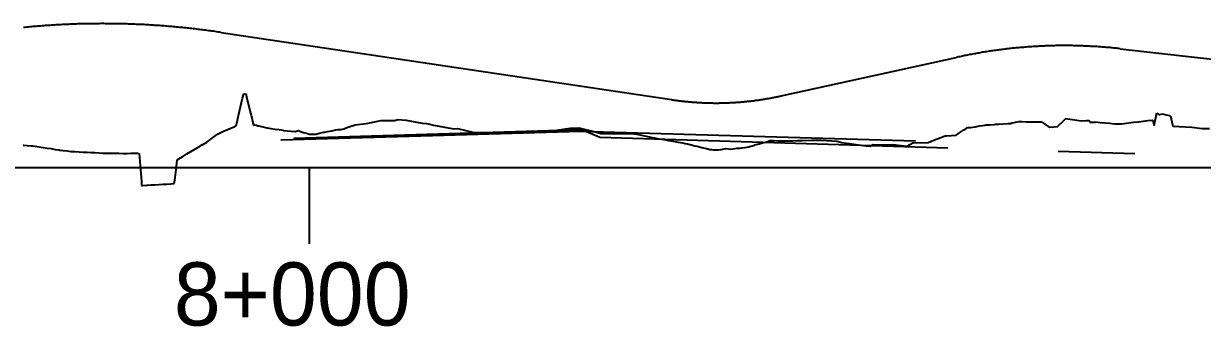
# Model space of a CAD drawing. Extents: x 769 to 8876, y 783 to 1837.
# Drawn here: x 5633 to 6820, y 786 to 1091 of the extents above; entities that cross this region are included whole.
import ezdxf

# ---------------------------------------------------------------- set-up
doc = ezdxf.new("R2010")
doc.units = 0
for name, color, linetype in [('NIWELETA', 1, 'CONTINUOUS'), ('POMOC', 6, 'CONTINUOUS'), ('ROW_L', 1, 'CONTINUOUS'), ('ROW_P', 4, 'CONTINUOUS'), ('TEREN', 3, 'CONTINUOUS')]:
    doc.layers.add(name, color=color, linetype=linetype)

msp = doc.modelspace()

# ---------------------------------------------------------------- linework, layer by layer
at = {"layer": 'NIWELETA'}
for p, q in [((5831.7, 1081.8), (6285.5, 1014.2)), ((6737.4, 1065.4), (6920.9, 1044.9)), ((6395.9, 1018), (6572, 1056.6))]:
    msp.add_line(p, q, dxfattribs=at)
for points in [[(5831.7, 1081.8, 0), (5830.2, 1082, 0), (5828.6, 1082.2, 0), (5827.1, 1082.5, 0), (5825.6, 1082.7, 0), (5824, 1082.9, 0), (5822.5, 1083.1, 0), (5820.9, 1083.3, 0), (5819.4, 1083.5, 0), (5817.8, 1083.7, 0), (5816.3, 1083.9, 0), (5814.7, 1084.1, 0), (5813.2, 1084.3, 0), (5811.7, 1084.5, 0), (5810.1, 1084.7, 0), (5808.6, 1084.9, 0), (5807, 1085.1, 0), (5805.5, 1085.3, 0), (5803.9, 1085.5, 0), (5802.4, 1085.6, 0), (5800.8, 1085.8, 0), (5799.3, 1086, 0), (5797.7, 1086.1, 0), (5796.2, 1086.3, 0), (5794.6, 1086.5, 0), (5793.1, 1086.6, 0), (5791.5, 1086.8, 0), (5790, 1086.9, 0), (5788.4, 1087.1, 0), (5786.9, 1087.2, 0), (5785.3, 1087.4, 0), (5783.8, 1087.5, 0), (5782.2, 1087.6, 0), (5780.6, 1087.8, 0), (5779.1, 1087.9, 0), (5777.5, 1088, 0), (5776, 1088.2, 0), (5774.4, 1088.3, 0), (5772.9, 1088.4, 0), (5771.3, 1088.5, 0), (5769.8, 1088.6, 0), (5768.2, 1088.7, 0), (5766.7, 1088.8, 0), (5765.1, 1088.9, 0), (5763.5, 1089, 0), (5762, 1089.1, 0), (5760.4, 1089.2, 0), (5758.9, 1089.3, 0), (5757.3, 1089.4, 0), (5755.8, 1089.5, 0), (5754.2, 1089.6, 0), (5752.7, 1089.7, 0), (5751.1, 1089.7, 0), (5749.5, 1089.8, 0), (5748, 1089.9, 0), (5746.4, 1089.9, 0), (5744.9, 1090, 0), (5743.3, 1090.1, 0), (5741.7, 1090.1, 0), (5740.2, 1090.2, 0), (5738.6, 1090.2, 0), (5737.1, 1090.3, 0), (5735.5, 1090.3, 0), (5734, 1090.4, 0), (5732.4, 1090.4, 0), (5730.8, 1090.4, 0), (5729.3, 1090.5, 0), (5727.7, 1090.5, 0), (5726.2, 1090.5, 0), (5724.6, 1090.6, 0), (5723, 1090.6, 0), (5721.5, 1090.6, 0), (5719.9, 1090.6, 0), (5718.4, 1090.6, 0), (5716.8, 1090.6, 0), (5715.3, 1090.6, 0), (5713.7, 1090.7, 0), (5712.1, 1090.7, 0), (5710.6, 1090.7, 0), (5709, 1090.6, 0), (5707.5, 1090.6, 0), (5705.9, 1090.6, 0), (5704.3, 1090.6, 0), (5702.8, 1090.6, 0), (5701.2, 1090.6, 0), (5699.7, 1090.6, 0), (5698.1, 1090.5, 0), (5696.5, 1090.5, 0), (5695, 1090.5, 0), (5693.4, 1090.4, 0), (5691.9, 1090.4, 0), (5690.3, 1090.3, 0), (5688.8, 1090.3, 0), (5687.2, 1090.3, 0), (5685.6, 1090.2, 0), (5684.1, 1090.1, 0), (5682.5, 1090.1, 0), (5681, 1090, 0), (5679.4, 1090, 0), (5677.9, 1089.9, 0), (5676.3, 1089.8, 0), (5674.7, 1089.8, 0), (5673.2, 1089.7, 0), (5671.6, 1089.6, 0), (5670.1, 1089.5, 0), (5668.5, 1089.4, 0), (5667, 1089.4, 0), (5665.4, 1089.3, 0), (5663.8, 1089.2, 0), (5662.3, 1089.1, 0), (5660.7, 1089, 0), (5659.2, 1088.9, 0), (5657.6, 1088.8, 0), (5656.1, 1088.7, 0), (5654.5, 1088.6, 0), (5653, 1088.4, 0), (5651.4, 1088.3, 0), (5649.8, 1088.2, 0), (5648.3, 1088.1, 0), (5646.7, 1088, 0), (5645.2, 1087.8, 0), (5643.6, 1087.7, 0), (5642.1, 1087.6, 0), (5640.5, 1087.4, 0), (5639, 1087.3, 0), (5637.4, 1087.1, 0), (5635.9, 1087, 0), (5634.3, 1086.8, 0), (5632.8, 1086.7, 0)], [(6737.4, 1065.4, 0), (6736.1, 1065.6, 0), (6734.8, 1065.7, 0), (6733.5, 1065.8, 0), (6732.2, 1066, 0), (6731, 1066.1, 0), (6729.7, 1066.2, 0), (6728.4, 1066.3, 0), (6727.1, 1066.5, 0), (6725.8, 1066.6, 0), (6724.5, 1066.7, 0), (6723.2, 1066.8, 0), (6721.9, 1066.9, 0), (6720.6, 1067, 0), (6719.3, 1067.1, 0), (6718, 1067.2, 0), (6716.7, 1067.3, 0), (6715.4, 1067.4, 0), (6714.1, 1067.5, 0), (6712.8, 1067.6, 0), (6711.5, 1067.6, 0), (6710.2, 1067.7, 0), (6708.9, 1067.8, 0), (6707.6, 1067.8, 0), (6706.3, 1067.9, 0), (6705, 1068, 0), (6703.7, 1068, 0), (6702.4, 1068.1, 0), (6701.1, 1068.1, 0), (6699.8, 1068.2, 0), (6698.5, 1068.2, 0), (6697.2, 1068.3, 0), (6695.9, 1068.3, 0), (6694.6, 1068.4, 0), (6693.3, 1068.4, 0), (6692, 1068.4, 0), (6690.7, 1068.4, 0), (6689.4, 1068.5, 0), (6688.1, 1068.5, 0), (6686.8, 1068.5, 0), (6685.5, 1068.5, 0), (6684.2, 1068.5, 0), (6682.9, 1068.5, 0), (6681.6, 1068.5, 0), (6680.3, 1068.5, 0), (6679, 1068.5, 0), (6677.7, 1068.5, 0), (6676.4, 1068.5, 0), (6675.1, 1068.5, 0), (6673.8, 1068.5, 0), (6672.5, 1068.5, 0), (6671.2, 1068.4, 0), (6669.9, 1068.4, 0), (6668.7, 1068.4, 0), (6667.4, 1068.3, 0), (6666.1, 1068.3, 0), (6664.8, 1068.3, 0), (6663.5, 1068.2, 0), (6662.2, 1068.2, 0), (6660.9, 1068.1, 0), (6659.6, 1068.1, 0), (6658.3, 1068, 0), (6657, 1067.9, 0), (6655.7, 1067.9, 0), (6654.4, 1067.8, 0), (6653.1, 1067.7, 0), (6651.8, 1067.7, 0), (6650.5, 1067.6, 0), (6649.2, 1067.5, 0), (6647.9, 1067.4, 0), (6646.6, 1067.3, 0), (6645.3, 1067.2, 0), (6644, 1067.2, 0), (6642.7, 1067.1, 0), (6641.4, 1067, 0), (6640.1, 1066.8, 0), (6638.8, 1066.7, 0), (6637.5, 1066.6, 0), (6636.2, 1066.5, 0), (6634.9, 1066.4, 0), (6633.6, 1066.3, 0), (6632.3, 1066.2, 0), (6631, 1066, 0), (6629.7, 1065.9, 0), (6628.5, 1065.8, 0), (6627.2, 1065.6, 0), (6625.9, 1065.5, 0), (6624.6, 1065.3, 0), (6623.3, 1065.2, 0), (6622, 1065, 0), (6620.7, 1064.9, 0), (6619.4, 1064.7, 0), (6618.1, 1064.6, 0), (6616.8, 1064.4, 0), (6615.5, 1064.2, 0), (6614.3, 1064.1, 0), (6613, 1063.9, 0), (6611.7, 1063.7, 0), (6610.4, 1063.5, 0), (6609.1, 1063.4, 0), (6607.8, 1063.2, 0), (6606.5, 1063, 0), (6605.3, 1062.8, 0), (6604, 1062.6, 0), (6602.7, 1062.4, 0), (6601.4, 1062.2, 0), (6600.1, 1062, 0), (6598.8, 1061.8, 0), (6597.6, 1061.6, 0), (6596.3, 1061.3, 0), (6595, 1061.1, 0), (6593.7, 1060.9, 0), (6592.4, 1060.7, 0), (6591.1, 1060.4, 0), (6589.9, 1060.2, 0), (6588.6, 1060, 0), (6587.3, 1059.7, 0), (6586, 1059.5, 0), (6584.8, 1059.2, 0), (6583.5, 1059, 0), (6582.2, 1058.7, 0), (6580.9, 1058.5, 0), (6579.7, 1058.2, 0), (6578.4, 1058, 0), (6577.1, 1057.7, 0), (6575.8, 1057.4, 0), (6574.6, 1057.2, 0), (6573.3, 1056.9, 0), (6572, 1056.6, 0)], [(6285.5, 1014.2, 0), (6286.4, 1014, 0), (6287.2, 1013.9, 0), (6288.1, 1013.8, 0), (6288.9, 1013.7, 0), (6289.8, 1013.5, 0), (6290.7, 1013.4, 0), (6291.5, 1013.3, 0), (6292.4, 1013.2, 0), (6293.2, 1013.1, 0), (6294.1, 1013, 0), (6295, 1012.9, 0), (6295.8, 1012.8, 0), (6296.7, 1012.7, 0), (6297.6, 1012.6, 0), (6298.4, 1012.5, 0), (6299.3, 1012.4, 0), (6300.1, 1012.3, 0), (6301, 1012.3, 0), (6301.9, 1012.2, 0), (6302.7, 1012.1, 0), (6303.6, 1012, 0), (6304.5, 1011.9, 0), (6305.3, 1011.9, 0), (6306.2, 1011.8, 0), (6307.1, 1011.7, 0), (6307.9, 1011.7, 0), (6308.8, 1011.6, 0), (6309.7, 1011.5, 0), (6310.5, 1011.5, 0), (6311.4, 1011.4, 0), (6312.2, 1011.4, 0), (6313.1, 1011.3, 0), (6314, 1011.3, 0), (6314.8, 1011.2, 0), (6315.7, 1011.2, 0), (6316.6, 1011.1, 0), (6317.4, 1011.1, 0), (6318.3, 1011.1, 0), (6319.2, 1011, 0), (6320, 1011, 0), (6320.9, 1011, 0), (6321.8, 1011, 0), (6322.6, 1010.9, 0), (6323.5, 1010.9, 0), (6324.4, 1010.9, 0), (6325.2, 1010.9, 0), (6326.1, 1010.9, 0), (6327, 1010.9, 0), (6327.9, 1010.8, 0), (6328.7, 1010.8, 0), (6329.6, 1010.8, 0), (6330.5, 1010.8, 0), (6331.3, 1010.8, 0), (6332.2, 1010.8, 0), (6333.1, 1010.8, 0), (6333.9, 1010.9, 0), (6334.8, 1010.9, 0), (6335.7, 1010.9, 0), (6336.5, 1010.9, 0), (6337.4, 1010.9, 0), (6338.3, 1010.9, 0), (6339.1, 1011, 0), (6340, 1011, 0), (6340.9, 1011, 0), (6341.7, 1011, 0), (6342.6, 1011.1, 0), (6343.5, 1011.1, 0), (6344.3, 1011.2, 0), (6345.2, 1011.2, 0), (6346.1, 1011.2, 0), (6346.9, 1011.3, 0), (6347.8, 1011.3, 0), (6348.7, 1011.4, 0), (6349.5, 1011.4, 0), (6350.4, 1011.5, 0), (6351.3, 1011.6, 0), (6352.1, 1011.6, 0), (6353, 1011.7, 0), (6353.9, 1011.7, 0), (6354.7, 1011.8, 0), (6355.6, 1011.9, 0), (6356.4, 1012, 0), (6357.3, 1012, 0), (6358.2, 1012.1, 0), (6359, 1012.2, 0), (6359.9, 1012.3, 0), (6360.8, 1012.4, 0), (6361.6, 1012.5, 0), (6362.5, 1012.5, 0), (6363.4, 1012.6, 0), (6364.2, 1012.7, 0), (6365.1, 1012.8, 0), (6365.9, 1012.9, 0), (6366.8, 1013, 0), (6367.7, 1013.1, 0), (6368.5, 1013.3, 0), (6369.4, 1013.4, 0), (6370.2, 1013.5, 0), (6371.1, 1013.6, 0), (6372, 1013.7, 0), (6372.8, 1013.8, 0), (6373.7, 1014, 0), (6374.5, 1014.1, 0), (6375.4, 1014.2, 0), (6376.3, 1014.3, 0), (6377.1, 1014.5, 0), (6378, 1014.6, 0), (6378.8, 1014.7, 0), (6379.7, 1014.9, 0), (6380.5, 1015, 0), (6381.4, 1015.2, 0), (6382.2, 1015.3, 0), (6383.1, 1015.5, 0), (6384, 1015.6, 0), (6384.8, 1015.8, 0), (6385.7, 1015.9, 0), (6386.5, 1016.1, 0), (6387.4, 1016.2, 0), (6388.2, 1016.4, 0), (6389.1, 1016.6, 0), (6389.9, 1016.8, 0), (6390.8, 1016.9, 0), (6391.6, 1017.1, 0), (6392.5, 1017.3, 0), (6393.3, 1017.5, 0), (6394.2, 1017.6, 0), (6395, 1017.8, 0), (6395.9, 1018, 0)]]:
    msp.add_polyline3d(points, dxfattribs=at)
at = {"layer": 'POMOC'}
for p, q in [((6982.3, 945.5), (4717.5, 945.5)), ((5920.9, 869.2), (5920.9, 945.5))]:
    msp.add_line(p, q, dxfattribs=at)
at = {"layer": 'ROW_L'}
for p, q in [((5892, 973.7), (6044.8, 978.2)), ((6044.8, 978.2), (6193.5, 982.6)), ((6193.5, 982.6), (6531.2, 972.6))]:
    msp.add_line(p, q, dxfattribs=at)
at = {"layer": 'ROW_P'}
for p, q in [((5904.9, 975.4), (5905.4, 975.5)), ((5905.4, 975.5), (6195.2, 984.1)), ((6195.2, 984.1), (6213.2, 976.5)), ((6213.2, 976.5), (6563.7, 965.7)), ((6674.7, 962.3), (6752.1, 959.9))]:
    msp.add_line(p, q, dxfattribs=at)
at = {"layer": 'TEREN'}
for p, q in [((5849.4, 998.4), (5853.4, 1015.6)), ((5853.4, 1015.6), (5854.5, 1020.2)), ((5854.5, 1020.2), (5855.2, 1020.2)), ((5855.2, 1020.2), (5856.6, 1020.5)), ((5856.6, 1020.5), (5857.4, 1017)), ((5857.4, 1017), (5861.5, 1000.5)), ((5847.6, 990.5), (5849.4, 998.4)), ((5861.5, 1000.5), (5862, 998.5)), ((5862, 998.5), (5864.4, 988.5)), ((6771.5, 988.1), (6774, 999.4)), ((6774, 999.9), (6774.2, 1000.7)), ((6774, 999.4), (6774, 999.9)), ((6774.2, 1000.7), (6774.2, 1000.7)), ((6774.2, 1000.7), (6774.3, 1000.6)), ((6774.3, 1000.6), (6776.3, 999.1)), ((6776.3, 999.1), (6777.3, 999.3)), ((6777.3, 999.3), (6779.9, 999.8)), ((6779.9, 999.8), (6781.2, 999.5)), ((6781.2, 999.5), (6783.8, 999)), ((6783.8, 999), (6787.1, 998.1)), ((6787.1, 998.1), (6787.8, 997.7)), ((6787.8, 997.7), (6788, 997.9)), ((6788, 997.9), (6790.1, 988.8)), ((5841.4, 985.5), (5845.4, 987.3)), ((5845.4, 987.3), (5846.4, 987.7)), ((5846.4, 987.7), (5847, 988)), ((5847, 988), (5847.3, 989.2)), ((5847, 988), (5847, 988)), ((5847.3, 989.2), (5847.6, 990.5)), ((5864.4, 988.5), (5864.6, 988.5)), ((5864.6, 988.5), (5865.6, 988.9)), ((5865.6, 988.9), (5865.9, 989.1)), ((5865.9, 989.1), (5866.5, 988.9)), ((5866.5, 988.9), (5868.9, 987.9)), ((5868.9, 987.9), (5869.1, 987.8)), ((5869.1, 987.8), (5869.7, 987.7)), ((5869.7, 987.7), (5873.7, 986.9)), ((5873.7, 986.9), (5877.8, 986)), ((5877.8, 986), (5878.4, 985.9)), ((5878.4, 985.9), (5881.9, 985.3)), ((5955.4, 985), (5959.5, 986.4)), ((5959.5, 986.4), (5966.6, 988.7)), ((5966.6, 988.7), (5977.7, 990.2)), ((5977.7, 990.2), (5980, 990.5)), ((5980, 990.5), (5992.7, 993.1)), ((5992.7, 993.1), (6006.2, 993.3)), ((6006.2, 993.3), (6006.7, 993.3)), ((6006.7, 993.3), (6009.7, 994.2)), ((6009.7, 994.2), (6018.2, 993.4)), ((6018.2, 993.4), (6034.1, 990.4)), ((6034.1, 990.4), (6038.5, 990.2)), ((6038.5, 990.2), (6040.3, 989.9)), ((6040.3, 989.9), (6045.7, 988.5)), ((6045.7, 988.5), (6066.1, 984.8)), ((6171.8, 983.9), (6183.2, 985.6)), ((6183.2, 985.6), (6187.6, 985.6)), ((6187.6, 985.6), (6189.8, 985.6)), ((6189.8, 985.6), (6191.9, 986)), ((6191.9, 986), (6208.4, 981.7)), ((6581.7, 985), (6583.6, 986.2)), ((6583.6, 986.2), (6585.9, 986.3)), ((6585.9, 986.3), (6586.5, 986.3)), ((6586.5, 986.3), (6591.3, 987)), ((6591.3, 987), (6596.1, 987.7)), ((6596.1, 987.7), (6598.5, 988.1)), ((6598.5, 988.1), (6600.9, 988.5)), ((6600.9, 988.5), (6602.1, 988.7)), ((6602.1, 988.7), (6602.6, 988.8)), ((6602.6, 988.8), (6602.9, 988.8)), ((6602.9, 988.8), (6604, 988.8)), ((6604, 988.8), (6605.7, 989)), ((6605.7, 989), (6610.3, 989.3)), ((6610.3, 989.3), (6612.1, 989.4)), ((6612.1, 989.4), (6615, 989.6)), ((6615, 989.6), (6619.6, 989.9)), ((6619.6, 989.9), (6624.2, 990.1)), ((6624.2, 990.1), (6626.9, 990.3)), ((6626.9, 990.3), (6628.1, 990.7)), ((6628.1, 990.7), (6628.9, 990.9)), ((6628.9, 990.9), (6633.5, 991.8)), ((6633.5, 991.8), (6635.3, 992.1)), ((6635.3, 992.1), (6638.2, 992.1)), ((6638.2, 992.1), (6642.8, 992)), ((6642.8, 992), (6646.6, 991.9)), ((6646.6, 991.9), (6647.4, 991.9)), ((6647.4, 991.9), (6652.1, 991.9)), ((6652.1, 991.9), (6656.7, 991.8)), ((6656.7, 991.8), (6658, 991.8)), ((6658, 991.8), (6661.3, 989.5)), ((6661.3, 989.5), (6665.7, 986.5)), ((6665.7, 986.5), (6666, 986.5)), ((6666, 986.5), (6670.6, 987)), ((6670.6, 987), (6674.3, 987.3)), ((6674.3, 987.3), (6675.2, 988.2)), ((6675.2, 988.2), (6679.9, 992.6)), ((6679.9, 992.6), (6682.5, 995.1)), ((6682.5, 995.1), (6684.5, 994.8)), ((6684.5, 994.8), (6689.2, 994.2)), ((6689.2, 994.2), (6693.8, 993.5)), ((6693.8, 993.5), (6698.4, 992.9)), ((6698.4, 992.9), (6698.7, 992.8)), ((6698.7, 992.8), (6703.1, 993.2)), ((6703.1, 993.2), (6704.7, 993.3)), ((6704.7, 993.3), (6705.7, 993.7)), ((6705.7, 993.7), (6706.8, 991.4)), ((6706.8, 991.4), (6707.7, 991.4)), ((6707.7, 991.4), (6712.5, 991.7)), ((6712.5, 991.7), (6712.5, 991.8)), ((6712.5, 991.8), (6717.3, 991.3)), ((6717.3, 991.3), (6722.1, 990.8)), ((6722.1, 990.8), (6726.9, 990.4)), ((6726.9, 990.4), (6731.7, 989.9)), ((6731.7, 989.9), (6734.2, 989.7)), ((6734.2, 989.7), (6736.5, 989.8)), ((6736.5, 989.8), (6738.8, 989.9)), ((6738.8, 989.9), (6741.3, 990.2)), ((6741.3, 990.2), (6746.1, 990.8)), ((6746.1, 990.8), (6750.9, 991.4)), ((6750.9, 991.4), (6755.7, 992)), ((6755.7, 992), (6760.5, 992.6)), ((6760.5, 992.6), (6765.3, 993.1)), ((6765.3, 993.1), (6769.8, 993.7)), ((6769.8, 993.7), (6770.1, 993.6)), ((6770.1, 993.6), (6770.5, 991.9)), ((6770.5, 991.9), (6771.5, 988.1)), ((6771.5, 988.1), (6771.5, 988.1)), ((6790.1, 988.8), (6790.4, 987.6)), ((6790.4, 987.6), (6809.6, 986.5)), ((6809.6, 986.5), (6820, 985.2)), ((5817.4, 971.5), (5821.3, 974.4)), ((5821.3, 974.4), (5825.3, 977.4)), ((5825.3, 977.4), (5828.7, 979.9)), ((5828.7, 979.9), (5829.3, 980.2)), ((5829.3, 980.2), (5833.4, 982)), ((5833.4, 982), (5837.4, 983.8)), ((5837.4, 983.8), (5841.4, 985.5)), ((5881.9, 985.3), (5886, 984.6)), ((5886, 984.6), (5890.1, 984)), ((5890.1, 984), (5894.1, 983.4)), ((5894.1, 983.4), (5894.5, 983.3)), ((5894.5, 983.3), (5898.2, 982.9)), ((5898.2, 982.9), (5902.3, 982.4)), ((5902.3, 982.4), (5906, 982)), ((5906, 982), (5906.4, 982.2)), ((5906.4, 982.2), (5909.7, 983.2)), ((5909.7, 983.2), (5910.5, 982.7)), ((5910.5, 982.7), (5911.6, 982)), ((5911.6, 982), (5914.6, 981.2)), ((5914.6, 981.2), (5918.7, 980.1)), ((5918.7, 980.1), (5920.4, 979.6)), ((5920.4, 979.6), (5922.7, 979.6)), ((5922.7, 979.6), (5926.1, 979.6)), ((5926.1, 979.6), (5926.8, 979.6)), ((5926.8, 979.6), (5927.2, 979.6)), ((5927.2, 979.6), (5930.9, 980.4)), ((5930.9, 980.4), (5935, 981.4)), ((5935, 981.4), (5936.2, 981.6)), ((5936.2, 981.6), (5937.5, 981.7)), ((5937.5, 981.7), (5939, 982.1)), ((5939, 982.1), (5943.1, 982.9)), ((5943.1, 982.9), (5947.2, 983.8)), ((5947.2, 983.8), (5949.4, 984.3)), ((5949.4, 984.3), (5951.3, 984.2)), ((5951.3, 984.2), (5951.8, 984.2)), ((5951.8, 984.2), (5952.6, 984.1)), ((5952.6, 984.1), (5955.4, 985)), ((6066.1, 984.8), (6069.7, 985.3)), ((6069.7, 985.3), (6086.6, 981)), ((6086.6, 981), (6086.7, 981)), ((6086.7, 981), (6086.7, 981)), ((6086.7, 981), (6086.9, 981)), ((6086.9, 981), (6115.2, 981.1)), ((6115.2, 981.1), (6125.7, 981.2)), ((6125.7, 981.2), (6132.2, 981.1)), ((6132.2, 981.1), (6135.3, 981.9)), ((6135.3, 981.9), (6139.1, 980.7)), ((6139.1, 980.7), (6140.6, 981.2)), ((6140.6, 981.2), (6149.2, 981.8)), ((6149.2, 981.8), (6153.4, 982)), ((6153.4, 982), (6162, 982.8)), ((6162, 982.8), (6166.2, 982.9)), ((6166.2, 982.9), (6171.8, 983.9)), ((6208.4, 981.7), (6214.1, 980.2)), ((6214.1, 980.2), (6230.9, 980.2)), ((6230.9, 980.2), (6244, 980.3)), ((6244, 980.3), (6244.6, 980.3)), ((6244.6, 980.3), (6250.4, 979.5)), ((6250.4, 979.5), (6263, 976.7)), ((6263, 976.7), (6263.1, 976.7)), ((6263.1, 976.7), (6264.2, 976.6)), ((6264.2, 976.6), (6267.9, 975.7)), ((6267.9, 975.7), (6269.7, 975.3)), ((6269.7, 975.3), (6272.7, 974.8)), ((6272.7, 974.8), (6277.5, 974)), ((6277.5, 974), (6282.3, 973.2)), ((6548.1, 972.9), (6552.9, 974.7)), ((6552.9, 974.7), (6557.7, 976.6)), ((6557.7, 976.6), (6558.2, 976.8)), ((6558.2, 976.8), (6561.1, 977.8)), ((6561.1, 977.8), (6561.3, 977.8)), ((6561.3, 977.8), (6562.5, 977.9)), ((6562.5, 977.9), (6567.3, 978.2)), ((6567.3, 978.2), (6572.1, 978.5)), ((6572.1, 978.5), (6573.1, 979.1)), ((6572.1, 978.5), (6572.1, 978.5)), ((6573.1, 979.1), (6576.9, 981.7)), ((6576.9, 981.7), (6579.7, 983.7)), ((6579.7, 983.7), (6581.7, 985)), ((6820, 985.2), (6827.2, 985.2)), ((5632.4, 968.4), (5633, 968.3)), ((5633, 968.3), (5636.4, 968.1)), ((5636.4, 968.1), (5640.4, 967.8)), ((5640.4, 967.8), (5642.3, 967.7)), ((5642.3, 967.7), (5644.4, 967.3)), ((5644.4, 967.3), (5648.4, 966.7)), ((5648.4, 966.7), (5652.4, 966.1)), ((5652.4, 966.1), (5656.5, 965.5)), ((5656.5, 965.5), (5660.5, 964.9)), ((5660.5, 964.9), (5664.5, 964.2)), ((5664.5, 964.2), (5668.5, 963.6)), ((5668.5, 963.6), (5669.3, 963.5)), ((5669.3, 963.5), (5672.6, 963.1)), ((5672.6, 963.1), (5676.6, 962.6)), ((5676.6, 962.6), (5680.5, 962.1)), ((5680.5, 962.1), (5680.6, 962.1)), ((5680.6, 962.1), (5684.6, 961.9)), ((5684.6, 961.9), (5688.6, 961.7)), ((5797.2, 959.6), (5801.2, 962)), ((5801.2, 962), (5805.2, 964.4)), ((5805.2, 964.4), (5806.6, 965.2)), ((5806.6, 965.2), (5809.2, 966.8)), ((5809.2, 966.8), (5812.9, 969)), ((5812.9, 969), (5813.2, 969.2)), ((5813.2, 969.2), (5817.3, 971.4)), ((5817.3, 971.4), (5817.4, 971.5)), ((6282.3, 973.2), (6287.1, 972.3)), ((6287.1, 972.3), (6292, 971.5)), ((6292, 971.5), (6296.8, 970.6)), ((6296.8, 970.6), (6299.2, 970.2)), ((6299.2, 970.2), (6301.6, 969.6)), ((6301.6, 969.6), (6306.4, 968.4)), ((6306.4, 968.4), (6308.9, 967.8)), ((6308.9, 967.8), (6311.2, 967.3)), ((6311.2, 967.3), (6316, 966.1)), ((6316, 966.1), (6320.8, 965.1)), ((6320.8, 965.1), (6324.3, 964.2)), ((6324.3, 964.2), (6325.6, 964)), ((6325.6, 964), (6327.3, 963.6)), ((6327.3, 963.6), (6329, 963.7)), ((6329, 963.7), (6330.4, 963.6)), ((6330.4, 963.6), (6332.4, 963.6)), ((6332.4, 963.6), (6334.7, 963.9)), ((6334.7, 963.9), (6335.3, 964)), ((6335.3, 964), (6340, 965.1)), ((6340, 965.1), (6340.5, 965.2)), ((6340.5, 965.2), (6344.8, 964.3)), ((6344.8, 964.3), (6349.6, 965.2)), ((6344.8, 964.3), (6344.8, 964.3)), ((6349.6, 965.2), (6351.2, 965.4)), ((6351.2, 965.4), (6354.5, 965.5)), ((6354.5, 965.5), (6356.3, 965.6)), ((6356.3, 965.6), (6359.3, 966.1)), ((6359.3, 966.1), (6363.4, 966.7)), ((6363.4, 966.7), (6364.1, 966.9)), ((6364.1, 966.9), (6364.2, 967)), ((6364.2, 967), (6368.9, 968.5)), ((6368.9, 968.5), (6369.2, 968.6)), ((6369.2, 968.6), (6373.7, 969.8)), ((6373.7, 969.8), (6378.5, 971.1)), ((6378.5, 971.1), (6383.3, 972.3)), ((6383.3, 972.3), (6383.4, 972.3)), ((6383.4, 972.3), (6384.6, 973)), ((6384.6, 973), (6388.1, 973)), ((6388.1, 973), (6392.9, 972.9)), ((6392.9, 972.9), (6397.8, 972.8)), ((6397.8, 972.8), (6402.6, 972.7)), ((6402.6, 972.7), (6403.9, 972.7)), ((6403.9, 972.7), (6407.4, 972.8)), ((6407.4, 972.8), (6412.2, 973)), ((6412.2, 973), (6417, 973.1)), ((6417, 973.1), (6426.8, 973.3)), ((6426.8, 973.3), (6436.5, 973.5)), ((6436.5, 973.5), (6451.8, 972.3)), ((6451.8, 972.3), (6456.9, 971.1)), ((6456.9, 971.1), (6481.2, 967.8)), ((6481.2, 967.8), (6485.4, 967.3)), ((6485.4, 967.3), (6488.5, 969.1)), ((6488.5, 969.1), (6496.7, 968.8)), ((6496.7, 968.8), (6508, 969.2)), ((6508, 969.2), (6522.4, 967.5)), ((6522.4, 967.5), (6528.5, 970.6)), ((6528.5, 970.6), (6543.8, 971.2)), ((6543.8, 971.2), (6548.1, 972.9)), ((5688.6, 961.7), (5692.7, 961.5)), ((5692.7, 961.5), (5696.7, 961.3)), ((5696.7, 961.3), (5700.7, 961.1)), ((5700.7, 961.1), (5703.4, 960.9)), ((5703.4, 960.9), (5704.7, 960.9)), ((5704.7, 960.9), (5708.8, 960.6)), ((5708.8, 960.6), (5712.7, 960.3)), ((5712.7, 960.3), (5715.2, 960.2)), ((5715.2, 960.2), (5715.2, 960.2)), ((5715.2, 960.2), (5716.8, 960.2)), ((5716.8, 960.2), (5718.7, 960.2)), ((5718.7, 960.2), (5720.8, 960.2)), ((5720.8, 960.2), (5721.9, 960.2)), ((5721.9, 960.2), (5724.8, 960.2)), ((5724.8, 960.2), (5728.8, 960.2)), ((5728.8, 960.2), (5732.8, 960.1)), ((5732.8, 960.1), (5733.6, 960.1)), ((5733.6, 960.1), (5736.9, 960.1)), ((5736.9, 960.1), (5740.9, 960.2)), ((5740.9, 960.2), (5744.9, 960.2)), ((5744.9, 960.2), (5747.6, 960.2)), ((5747.6, 960.2), (5748.9, 960)), ((5748.9, 960), (5749.3, 960)), ((5749.3, 960), (5751.4, 931.7)), ((5786.9, 946.7), (5787.6, 953.8)), ((5787.6, 953.8), (5789.1, 954.7)), ((5789.1, 954.7), (5793.1, 957.1)), ((5793.1, 957.1), (5797.2, 959.6)), ((5785.1, 933.3), (5786.9, 946.7)), ((5751.4, 931.7), (5751.7, 927.9)), ((5751.7, 927.9), (5753, 928)), ((5753, 928), (5757, 928.2)), ((5757, 928.2), (5757.7, 928.2)), ((5757.7, 928.2), (5761, 928.4)), ((5761, 928.4), (5765, 928.6)), ((5765, 928.6), (5769, 928.8)), ((5769, 928.8), (5773.1, 929.1)), ((5773.1, 929.1), (5777.1, 929.3)), ((5777.1, 929.3), (5781.1, 929.5)), ((5781.1, 929.5), (5784.6, 929.7)), ((5784.6, 929.7), (5785.1, 933.3))]:
    msp.add_line(p, q, dxfattribs=at)

# ---------------------------------------------------------------- texts
at = {"layer": 'POMOC'}
msp.add_text('8+000', height=63.5, dxfattribs=at).set_placement((5784.1, 787))

doc.saveas('drawing.dxf')
